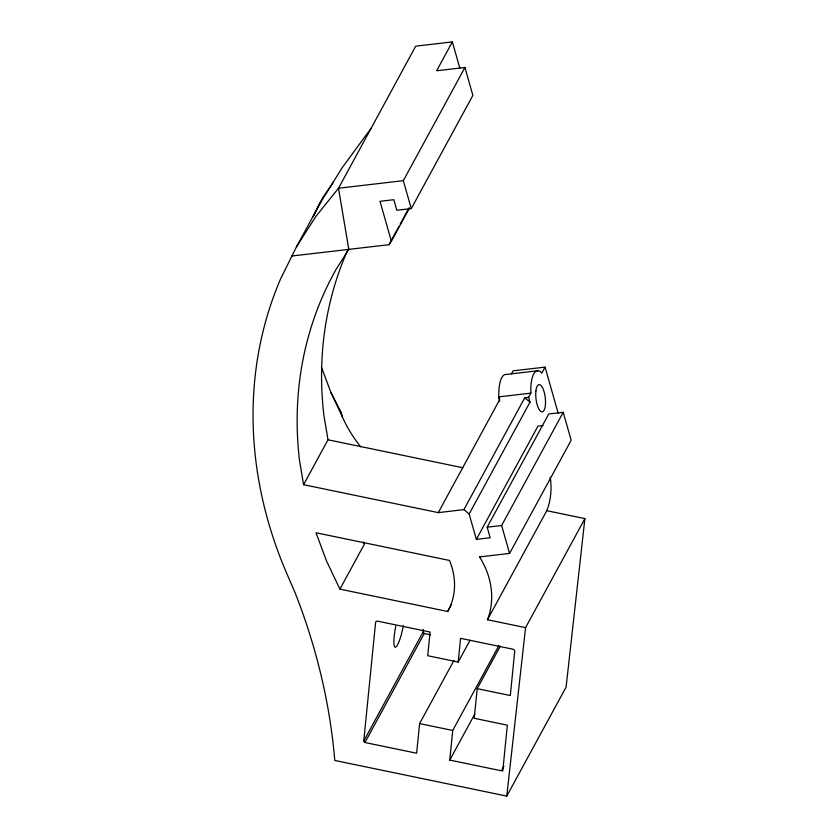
<?xml version="1.0" encoding="UTF-8"?>
<svg xmlns="http://www.w3.org/2000/svg" width="838" height="838" viewBox="0 0 838 838"><rect width="100%" height="100%" fill="white"/><g stroke="black" fill="none" stroke-linecap="round" stroke-linejoin="round"><path stroke-width="1.26" d="M453.934 660.47L419.597 723.592L416.643 753.226L364.97 742.51L363.755 741.043L375.654 621.943L377.1 621.042L430.093 632.03L427.726 655.725L458.208 662.051L470.066 640.242M363.755 741.043L423.075 632.02L423.337 629.432M458.208 662.051L460.565 638.346L513.568 649.335L514.773 650.801L510.311 695.53L477.189 688.658L474.224 718.292L507.346 725.163L502.769 771.075M503.931 766.194L501.438 770.803L449.765 760.087L452.719 730.464L498.924 645.532M459.811 68.056L452.352 41.9L415.7 46.163L371.129 128.266L342.26 167.6L320.902 201.906L296.484 246.801L280.51 279.075A460.869 390.55 28.6 0 0 285.643 570.846L295.405 593.514A677.963 574.522 28.6 0 1 334.781 760.443L506.77 796.1L525.573 627.641L584.903 518.607L546.774 510.698L487.454 619.732L525.573 627.641M584.903 518.607L566.1 687.076L506.77 796.1M395.766 626.216L395.725 626.436A20.625 3.687 -78.3 0 0 394.771 646.946A20.625 3.687 -78.3 0 0 401.811 632.753L403.005 627.547A20.625 3.687 -78.3 0 0 403.424 625.431M371.129 128.266L338.5 188.236L348.807 249.399L336.279 269.029A415.302 351.929 28.6 0 0 299.491 460.313L303.586 484.689L438.295 512.626L499.731 399.537L498.62 397.442L498.809 393.891A27.685 9.396 83.4 0 1 506.194 374.45L538.153 370.731M479.556 556.935L509.577 553.415L571.17 440.222L563.22 412.306L548.764 413.982L487.171 527.186L490.178 537.745L476.372 539.358L469.144 513.998L529.993 402.177L528.61 397.338L530.904 393.137L530.768 390.183A27.685 9.396 83.4 0 1 540.709 371.915L541.767 373.161L545.056 367.117L513.097 370.836L511.452 373.853M452.352 41.9L436.65 70.759L464.922 67.48L472.873 95.385L411.28 208.589L396.824 210.265L393.818 199.706L380.002 201.309L391.388 241.25L388.989 244.706L291.928 255.999M411.28 208.589L403.329 180.673L464.922 67.48M388.989 244.706L398.972 226.375M400.218 224.081L408.944 208.044M391.388 241.25L409.468 208.034M303.586 484.689L328.004 439.793L323.908 415.418A415.302 351.929 28.6 0 1 347.875 249.651M451.441 604.607L447.702 611.489L339.924 589.135L364.321 544.281L363.21 541.935M438.295 512.626L463.917 509.619L524.766 397.788L528.61 397.338M364.97 742.51L424.279 633.486L423.075 632.02M476.372 539.358L537.954 426.154L542.982 425.568M509.577 553.415L501.627 525.51L563.22 412.306M477.189 688.658L500.286 646.203M449.765 760.087L474.737 714.186M296.484 246.801L315.863 216.434L338.5 188.236L403.329 180.673M333.629 181.972L323.332 196.794A494.389 296.003 26.2 0 0 313.873 215.314M360.749 446.832A128.444 108.846 28.6 0 1 342.386 416.905L340.678 413.186L341.255 412.684L330.884 392.362L321.425 367.107M498.945 396.845L530.904 393.137M487.171 527.186L501.627 525.51M328.004 439.793L462.723 467.73M424.279 633.486L430.585 634.785M419.597 723.592L452.719 730.464M524.766 397.788L529.993 402.177M463.917 509.619L469.144 513.998M339.924 589.135L326.516 561.02L316.041 532.769L449.451 560.433A72.875 61.75 28.6 0 1 447.702 611.489M330.884 392.362L340.678 413.186M545.056 367.117L558.244 413.396M498.62 397.442L499.689 401.193M341.255 412.684L342.386 416.905M550.189 477.304A82.952 70.298 28.6 0 1 546.774 510.698M479.556 556.935A82.952 70.298 28.6 0 1 487.454 619.732M313.056 216.675A460.9 390.571 28.6 0 1 320.902 201.906M535.911 390.99A13.754 4.672 83.4 0 0 541.872 411.898A13.754 4.672 83.4 0 0 544.124 391.828A13.754 4.672 83.4 0 0 535.911 390.99"/></g></svg>
